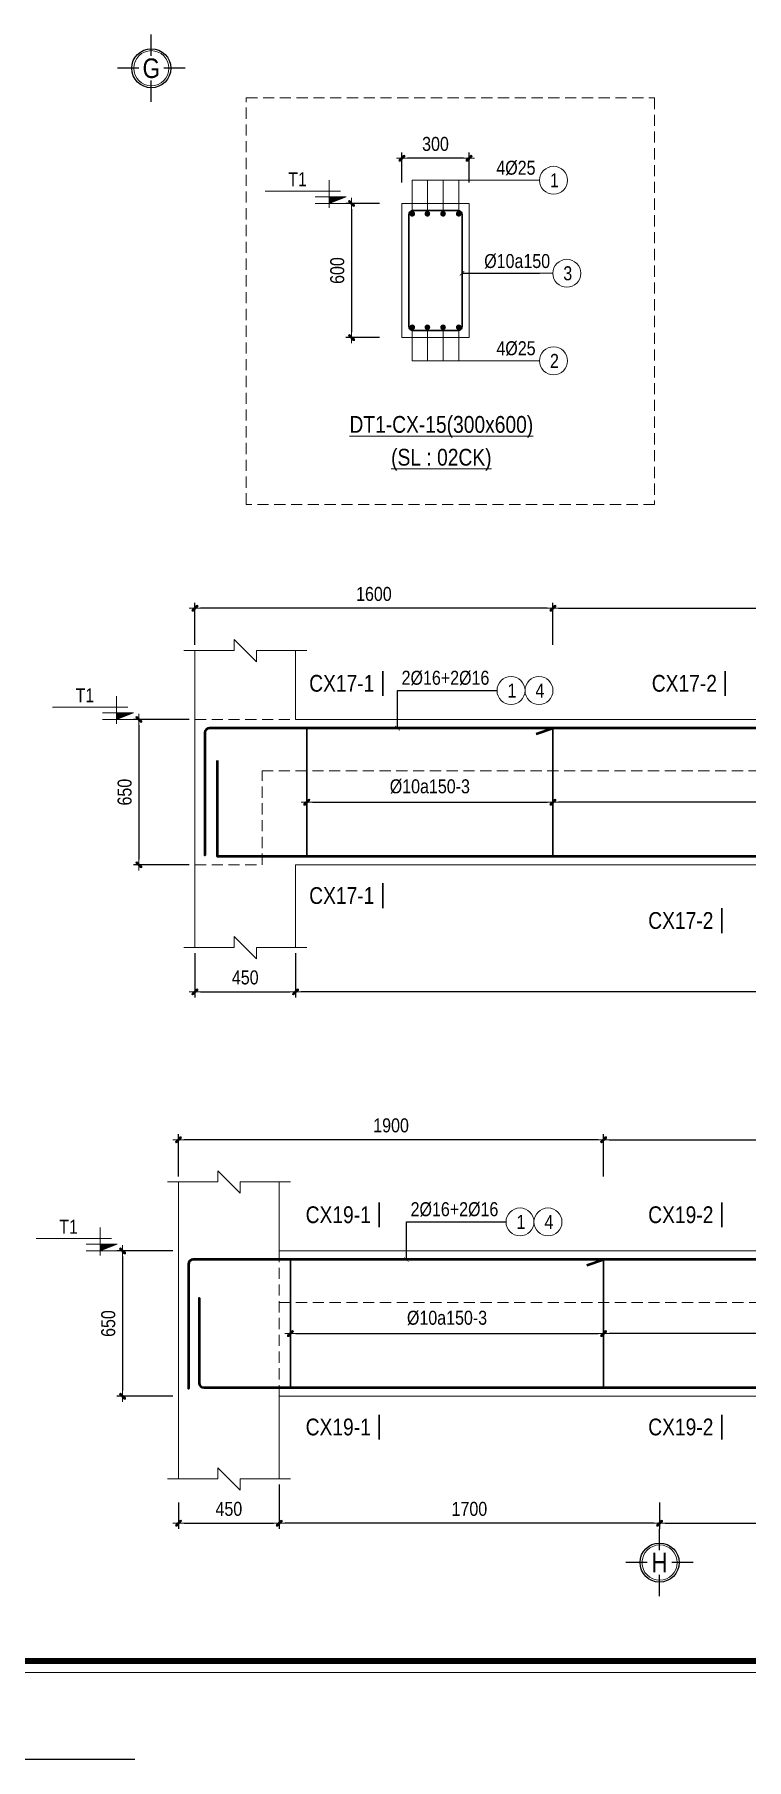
# Model space of a CAD drawing. Header units: millimetres. Extents: x 397144 to 8960116, y 345581 to 674207.
# Drawn here: x 4932441 to 4935623, y 602096 to 609812 of the extents above; entities that cross this region are included whole.
import ezdxf
from ezdxf.enums import TextEntityAlignment as Align
from ezdxf.xclip import XClip

# ---------------------------------------------------------------- set-up
doc = ezdxf.new("R2010")
doc.units = ezdxf.units.MM
doc.header["$XCLIPFRAME"] = 0
doc.header["$PDSIZE"] = -10
doc.linetypes.add('HIDDEN', pattern=[0.375, 0.25, -0.125])
doc.layers.get('0').update_dxf_attribs({"linetype": 'CONTINUOUS'})
doc.layers.get('Defpoints').update_dxf_attribs({"color": 12, "linetype": 'CONTINUOUS'})
for name, color, linetype, lineweight in [('2', 2, 'CONTINUOUS', 20), ('CDAI', 8, 'CONTINUOUS', 30), ('CTHEP', 2, 'CONTINUOUS', 50), ('DBAO', 3, 'CONTINUOUS', 20), ('DGIONG', 4, 'CONTINUOUS', 13), ('KTH', 150, 'CONTINUOUS', 5), ('Net khuat', 8, 'HIDDEN', 13), ('STICK', 1, 'CONTINUOUS', 9), ('TEXT', 7, 'CONTINUOUS', 15)]:
    doc.layers.add(name, color=color, linetype=linetype, lineweight=lineweight)
doc.layers.add('8', color=8, linetype='CONTINUOUS')
doc.layers.add('HATCH', color=7, linetype='CONTINUOUS', lineweight=5, true_color=0x2491ff)
doc.styles.add('HELVECONDENSE', font='VHELVCN_0.TTF')
doc.styles.add('Star-HelCon', font='VHELVCN_0.TTF')
doc.styles.add('TTP-HelCon', font='VHELVCN_0.TTF')
doc.styles.add('VNI-HELVE-CONDENSE', font='VHELVCN_0.TTF')
doc.dimstyles.new('kc-25', dxfattribs={"dimtxt": 62.5, "dimasz": 20, "dimexe": 20, "dimexo": 50, "dimgap": 25, "dimtad": 3, "dimdec": 0, "dimzin": 0, "dimdsep": 46, "dimtxsty": 'VNI-HELVE-CONDENSE', "dimblk": 'DIM', "dimcen": 2.5, "dimclrd": 256, "dimclre": 154, "dimclrt": 7, "dimaunit": 1, "dimadec": 0, "dimazin": 0, "dimtfac": 1, "dimtdec": 0, "dimtix": 1, "dimtmove": 0, "dimatfit": 3, "dimldrblk": 'DOT', "dimfxl": 1, "dimtolj": 1, "dimtzin": 0, "dimarcsym": 0})
doc.dimstyles.new('TTP-25', dxfattribs={"dimscale": 25, "dimtxt": 2.5, "dimasz": 1, "dimexe": 1, "dimexo": 1, "dimgap": 0.09, "dimtad": 0, "dimdec": 4, "dimrnd": 5, "dimzin": 9, "dimdsep": 46, "dimtxsty": 'TTP-HelCon', "dimblk": 'Stick1', "dimcen": 0.09, "dimdle": 1.5, "dimclrd": 256, "dimclre": 256, "dimclrt": 7, "dimadec": 0, "dimazin": 0, "dimtfac": 1, "dimtdec": 4, "dimtmove": 0, "dimatfit": 3, "dimldrblk": '_ArchTick1', "dimfxl": 1, "dimtvp": 1, "dimtolj": 1, "dimtzin": 0, "dimarcsym": 0})

# ---------------------------------------------------------------- blocks, each defined once
blk = doc.blocks.new('DIM')
h = blk.add_hatch(color=1)
h.paths.add_polyline_path([(0.49, 0.29, 1), (0.29, 0.49), (-0.19, 0), (0.19, 0)])
h.paths.add_polyline_path([(0.19, 0), (-0.19, 0), (-0.49, -0.29, 1), (-0.29, -0.49)])
at = {"color": 9}
for p, q in [((-0.19, 0), (-1.5, 0)), ((0.19, 0), (1.5, 0))]:
    blk.add_line(p, q, dxfattribs=at)
at = {"color": 1}
for p, q in [((-0.49, -0.29), (0.29, 0.49)), ((-0.29, -0.49), (0.49, 0.29)), ((-0.19, 0), (0.19, 0))]:
    blk.add_line(p, q, dxfattribs=at)
blk.add_arc((-0.39, -0.39), 0.138, 135, 315, dxfattribs=at)
blk = doc.blocks.new('Stick1')
at = {"layer": 'STICK'}
h = blk.add_hatch(color=256, dxfattribs=at)
edge = h.paths.add_edge_path()
edge.add_line((0.3, 0.5), (-0.5, -0.3))
edge.add_arc((-0.4, -0.4), 0.141, 135, 315)
edge.add_line((-0.3, -0.5), (0.5, 0.3))
edge.add_arc((0.4, 0.4), 0.141, 315, 495)
blk.add_line((1, 0), (-1, 0), dxfattribs=at)
blk.add_lwpolyline([(0.3, 0.5), (-0.5, -0.3, 1), (-0.3, -0.5), (0.5, 0.3, 1), (0.3, 0.5, 1)], format="xyb", dxfattribs=at)
blk = doc.blocks.new('*D570')
at = {"layer": 'Defpoints', "color": 0, "transparency": 16777216}
for p in [(4933584.7, 604058.5), (4934984.7, 604075), (4934984.7, 604001)]:
    blk.add_point(p, dxfattribs=at)
at = {"layer": 'KTH', "lineweight": -2, "transparency": 16777216}
for p, q in [((4933584.7, 604033.5), (4933584.7, 603976)), ((4934984.7, 604050), (4934984.7, 603976)), ((4933609.7, 604001), (4934959.7, 604001))]:
    blk.add_line(p, q, dxfattribs=at)
at = {"layer": 'KTH', "lineweight": -2, "transparency": 16777216, "xscale": 25, "yscale": 25, "zscale": 25, "rotation": 180}
blk.add_blockref('Stick1', (4933584.7, 604001), dxfattribs=at)
at = {"layer": 'KTH', "lineweight": -2, "transparency": 16777216, "xscale": 25, "yscale": 25, "zscale": 25}
blk.add_blockref('Stick1', (4934984.7, 604001), dxfattribs=at)
at = {"layer": 'KTH', "color": 7, "transparency": 16777216, "insert": (4934284.7, 604070.9), "char_height": 62.5, "attachment_point": 5, "style": 'TTP-HelCon'}
blk.add_mtext('\\A1;Þ10a150-3', dxfattribs=at)
blk = doc.blocks.new('_ArchTick1')
at = {"color": 0, "const_width": 3.81}
blk.add_lwpolyline([(-12.7, -12.7), (12.7, 12.7)], dxfattribs=at)
blk = doc.blocks.new('*D571')
at = {"layer": 'Defpoints', "color": 0, "transparency": 16777216}
for p in [(4934984.7, 604075), (4937809.7, 604071), (4934984.7, 604001)]:
    blk.add_point(p, dxfattribs=at)
at = {"layer": 'KTH', "lineweight": -2, "transparency": 16777216}
for p, q in [((4934984.7, 604050), (4934984.7, 603976)), ((4937809.7, 604046), (4937809.7, 603976)), ((4937784.7, 604001), (4935009.7, 604001))]:
    blk.add_line(p, q, dxfattribs=at)
at = {"layer": 'KTH', "lineweight": -2, "transparency": 16777216, "xscale": 25, "yscale": 25, "zscale": 25, "rotation": 180}
blk.add_blockref('Stick1', (4934984.7, 604001), dxfattribs=at)
at = {"layer": 'KTH', "lineweight": -2, "transparency": 16777216, "xscale": 25, "yscale": 25, "zscale": 25}
blk.add_blockref('Stick1', (4937809.7, 604001), dxfattribs=at)
at = {"layer": 'KTH', "color": 7, "transparency": 16777216, "insert": (4936397.2, 604070.9), "char_height": 62.5, "attachment_point": 5, "style": 'TTP-HelCon'}
blk.add_mtext('\\A1;Þ10a200-3', dxfattribs=at)
blk = doc.blocks.new('*D572')
at = {"layer": 'Defpoints', "color": 0, "transparency": 16777216}
for p in [(4933657.9, 606435.4), (4934757.9, 606451.9), (4934757.9, 606377.9)]:
    blk.add_point(p, dxfattribs=at)
at = {"layer": 'KTH', "lineweight": -2, "transparency": 16777216}
for p, q in [((4934757.9, 606426.9), (4934757.9, 606352.9)), ((4933657.9, 606410.4), (4933657.9, 606352.9)), ((4933682.9, 606377.9), (4934732.9, 606377.9))]:
    blk.add_line(p, q, dxfattribs=at)
at = {"layer": 'KTH', "lineweight": -2, "transparency": 16777216, "xscale": 25, "yscale": 25, "zscale": 25, "rotation": 180}
blk.add_blockref('Stick1', (4933657.9, 606377.9), dxfattribs=at)
at = {"layer": 'KTH', "lineweight": -2, "transparency": 16777216, "xscale": 25, "yscale": 25, "zscale": 25}
blk.add_blockref('Stick1', (4934757.9, 606377.9), dxfattribs=at)
at = {"layer": 'KTH', "color": 7, "transparency": 16777216, "insert": (4934207.9, 606447.8), "char_height": 62.5, "attachment_point": 5, "style": 'TTP-HelCon'}
blk.add_mtext('\\A1;Þ10a150-3', dxfattribs=at)
blk = doc.blocks.new('*D573')
at = {"layer": 'Defpoints', "color": 0, "transparency": 16777216}
for p in [(4934757.9, 606451.9), (4936932.9, 606447.9), (4934757.9, 606377.9)]:
    blk.add_point(p, dxfattribs=at)
at = {"layer": 'KTH', "lineweight": -2, "transparency": 16777216}
for p, q in [((4934757.9, 606426.9), (4934757.9, 606352.9)), ((4936907.9, 606377.9), (4934782.9, 606377.9)), ((4936932.9, 606422.9), (4936932.9, 606352.9))]:
    blk.add_line(p, q, dxfattribs=at)
at = {"layer": 'KTH', "lineweight": -2, "transparency": 16777216, "xscale": 25, "yscale": 25, "zscale": 25, "rotation": 180}
blk.add_blockref('Stick1', (4934757.9, 606377.9), dxfattribs=at)
at = {"layer": 'KTH', "lineweight": -2, "transparency": 16777216, "xscale": 25, "yscale": 25, "zscale": 25}
blk.add_blockref('Stick1', (4936932.9, 606377.9), dxfattribs=at)
at = {"layer": 'KTH', "color": 7, "transparency": 16777216, "insert": (4935845.4, 606447.8), "char_height": 62.5, "attachment_point": 5, "style": 'TTP-HelCon'}
blk.add_mtext('\\A1;Þ10a200-3', dxfattribs=at)
blk = doc.blocks.new('*D574')
at = {"layer": 'Defpoints', "color": 0, "transparency": 16777216}
for p in [(4933084.7, 604868.4), (4933084.7, 604679.4), (4934984.7, 604679.4)]:
    blk.add_point(p, dxfattribs=at)
at = {"layer": 'KTH', "lineweight": -2, "transparency": 16777216}
for p, q in [((4933084.7, 604704.4), (4933084.7, 604893.4)), ((4934984.7, 604704.4), (4934984.7, 604893.4)), ((4934959.7, 604868.4), (4933109.7, 604868.4))]:
    blk.add_line(p, q, dxfattribs=at)
at = {"layer": 'KTH', "lineweight": -2, "transparency": 16777216, "xscale": 25, "yscale": 25, "zscale": 25, "rotation": 180}
blk.add_blockref('Stick1', (4933084.7, 604868.4), dxfattribs=at)
at = {"layer": 'KTH', "lineweight": -2, "transparency": 16777216, "xscale": 25, "yscale": 25, "zscale": 25}
blk.add_blockref('Stick1', (4934984.7, 604868.4), dxfattribs=at)
at = {"layer": 'KTH', "color": 7, "transparency": 16777216, "insert": (4934034.7, 604932.2), "char_height": 62.5, "attachment_point": 5, "style": 'TTP-HelCon'}
blk.add_mtext('\\A1;1900', dxfattribs=at)
blk = doc.blocks.new('*D575')
at = {"layer": 'Defpoints', "color": 0, "transparency": 16777216}
for p in [(4933084.7, 604371), (4932834.7, 603721), (4933084.7, 603721)]:
    blk.add_point(p, dxfattribs=at)
at = {"layer": 'KTH', "lineweight": -2, "transparency": 16777216}
for p, q in [((4933059.7, 604371), (4932809.7, 604371)), ((4932834.7, 604346), (4932834.7, 603746)), ((4933059.7, 603721), (4932809.7, 603721))]:
    blk.add_line(p, q, dxfattribs=at)
at = {"layer": 'KTH', "lineweight": -2, "transparency": 16777216, "xscale": 25, "yscale": 25, "zscale": 25}
for p, rotation in [((4932834.7, 604371), 90), ((4932834.7, 603721), 270)]:
    blk.add_blockref('Stick1', p, dxfattribs=dict(at, rotation=rotation))
at = {"layer": 'KTH', "color": 7, "transparency": 16777216, "insert": (4932770.9, 604046), "char_height": 62.5, "attachment_point": 5, "rotation": 90, "style": 'TTP-HelCon'}
blk.add_mtext('\\A1;650', dxfattribs=at)
blk = doc.blocks.new('CODE')
at = {"layer": 'DBAO'}
for p, q in [((-62.5, -20), (-62.5, 105)), ((-62.5, 0), (-137.5, 30)), ((-137.5, 30), (0, 30)), ((-137.5, 0), (0, 0)), ((-112.5, 55), (223.6, 55))]:
    blk.add_line(p, q, dxfattribs=at)
at = {"layer": 'HATCH', "color": 1}
blk.add_solid([(-62.5, 0), (-137.5, 30), (-62.5, 30)], dxfattribs=at)
blk = doc.blocks.new('*D576')
at = {"layer": 'Defpoints', "color": 0, "transparency": 16777216}
for p in [(4933534.7, 603351), (4935234.7, 603271), (4933534.7, 603153)]:
    blk.add_point(p, dxfattribs=at)
at = {"layer": 'KTH', "lineweight": -2, "transparency": 16777216}
for p, q in [((4933534.7, 603326), (4933534.7, 603128)), ((4935234.7, 603246), (4935234.7, 603128)), ((4935209.7, 603153), (4933559.7, 603153))]:
    blk.add_line(p, q, dxfattribs=at)
at = {"layer": 'KTH', "lineweight": -2, "transparency": 16777216, "xscale": 25, "yscale": 25, "zscale": 25, "rotation": 180}
blk.add_blockref('Stick1', (4933534.7, 603153), dxfattribs=at)
at = {"layer": 'KTH', "lineweight": -2, "transparency": 16777216, "xscale": 25, "yscale": 25, "zscale": 25}
blk.add_blockref('Stick1', (4935234.7, 603153), dxfattribs=at)
at = {"layer": 'KTH', "color": 7, "transparency": 16777216, "insert": (4934384.7, 603216.9), "char_height": 62.5, "attachment_point": 5, "style": 'TTP-HelCon'}
blk.add_mtext('\\A1;1700', dxfattribs=at)
blk = doc.blocks.new('*D577')
at = {"layer": 'Defpoints', "color": 0, "transparency": 16777216}
for p in [(4933534.7, 603351), (4933084.7, 603271), (4933534.7, 603153)]:
    blk.add_point(p, dxfattribs=at)
at = {"layer": 'KTH', "lineweight": -2, "transparency": 16777216}
for p, q in [((4933534.7, 603326), (4933534.7, 603128)), ((4933084.7, 603246), (4933084.7, 603128)), ((4933109.7, 603153), (4933509.7, 603153))]:
    blk.add_line(p, q, dxfattribs=at)
at = {"layer": 'KTH', "lineweight": -2, "transparency": 16777216, "xscale": 25, "yscale": 25, "zscale": 25, "rotation": 180}
blk.add_blockref('Stick1', (4933084.7, 603153), dxfattribs=at)
at = {"layer": 'KTH', "lineweight": -2, "transparency": 16777216, "xscale": 25, "yscale": 25, "zscale": 25}
blk.add_blockref('Stick1', (4933534.7, 603153), dxfattribs=at)
at = {"layer": 'KTH', "color": 7, "transparency": 16777216, "insert": (4933309.7, 603216.9), "char_height": 62.5, "attachment_point": 5, "style": 'TTP-HelCon'}
blk.add_mtext('\\A1;450', dxfattribs=at)
blk = doc.blocks.new('*D578')
at = {"layer": 'Defpoints', "color": 0, "transparency": 16777216}
for p in [(4937809.7, 604868.4), (4934984.7, 604679.4), (4937809.7, 604679.4)]:
    blk.add_point(p, dxfattribs=at)
at = {"layer": 'KTH', "lineweight": -2, "transparency": 16777216}
for p, q in [((4934984.7, 604704.4), (4934984.7, 604893.4)), ((4937809.7, 604704.4), (4937809.7, 604893.4)), ((4935009.7, 604868.4), (4937784.7, 604868.4))]:
    blk.add_line(p, q, dxfattribs=at)
at = {"layer": 'KTH', "lineweight": -2, "transparency": 16777216, "xscale": 25, "yscale": 25, "zscale": 25, "rotation": 180}
blk.add_blockref('Stick1', (4934984.7, 604868.4), dxfattribs=at)
at = {"layer": 'KTH', "lineweight": -2, "transparency": 16777216, "xscale": 25, "yscale": 25, "zscale": 25}
blk.add_blockref('Stick1', (4937809.7, 604868.4), dxfattribs=at)
at = {"layer": 'KTH', "color": 7, "transparency": 16777216, "insert": (4936397.2, 604932.2), "char_height": 62.5, "attachment_point": 5, "style": 'TTP-HelCon'}
blk.add_mtext('\\A1;2825', dxfattribs=at)
blk = doc.blocks.new('*D579')
at = {"layer": 'Defpoints', "color": 0, "transparency": 16777216}
for p in [(4933157.9, 607245.3), (4933157.9, 607056.3), (4934757.9, 607056.3)]:
    blk.add_point(p, dxfattribs=at)
at = {"layer": 'KTH', "lineweight": -2, "transparency": 16777216}
for p, q in [((4933157.9, 607081.3), (4933157.9, 607270.3)), ((4934732.9, 607245.3), (4933182.9, 607245.3)), ((4934757.9, 607081.3), (4934757.9, 607270.3))]:
    blk.add_line(p, q, dxfattribs=at)
at = {"layer": 'KTH', "lineweight": -2, "transparency": 16777216, "xscale": 25, "yscale": 25, "zscale": 25, "rotation": 180}
blk.add_blockref('Stick1', (4933157.9, 607245.3), dxfattribs=at)
at = {"layer": 'KTH', "lineweight": -2, "transparency": 16777216, "xscale": 25, "yscale": 25, "zscale": 25}
blk.add_blockref('Stick1', (4934757.9, 607245.3), dxfattribs=at)
at = {"layer": 'KTH', "color": 7, "transparency": 16777216, "insert": (4933957.9, 607309.1), "char_height": 62.5, "attachment_point": 5, "style": 'TTP-HelCon'}
blk.add_mtext('\\A1;1600', dxfattribs=at)
blk = doc.blocks.new('*D580')
at = {"layer": 'Defpoints', "color": 0, "transparency": 16777216}
for p in [(4933157.9, 606747.9), (4932907.9, 606097.9), (4933157.9, 606097.9)]:
    blk.add_point(p, dxfattribs=at)
at = {"layer": 'KTH', "lineweight": -2, "transparency": 16777216}
for p, q in [((4933132.9, 606747.9), (4932882.9, 606747.9)), ((4932907.9, 606722.9), (4932907.9, 606122.9)), ((4933132.9, 606097.9), (4932882.9, 606097.9))]:
    blk.add_line(p, q, dxfattribs=at)
at = {"layer": 'KTH', "lineweight": -2, "transparency": 16777216, "xscale": 25, "yscale": 25, "zscale": 25}
for p, rotation in [((4932907.9, 606747.9), 90), ((4932907.9, 606097.9), 270)]:
    blk.add_blockref('Stick1', p, dxfattribs=dict(at, rotation=rotation))
at = {"layer": 'KTH', "color": 7, "transparency": 16777216, "insert": (4932844, 606422.9), "char_height": 62.5, "attachment_point": 5, "rotation": 90, "style": 'TTP-HelCon'}
blk.add_mtext('\\A1;650', dxfattribs=at)
blk = doc.blocks.new('*D581')
at = {"layer": 'Defpoints', "color": 0, "transparency": 16777216}
for p in [(4933607.9, 605727.9), (4938082.9, 605727.9), (4933607.9, 605529.9)]:
    blk.add_point(p, dxfattribs=at)
at = {"layer": 'KTH', "lineweight": -2, "transparency": 16777216}
for p, q in [((4933607.9, 605702.9), (4933607.9, 605504.9)), ((4938082.9, 605702.9), (4938082.9, 605504.9)), ((4938057.9, 605529.9), (4933632.9, 605529.9))]:
    blk.add_line(p, q, dxfattribs=at)
at = {"layer": 'KTH', "lineweight": -2, "transparency": 16777216, "xscale": 25, "yscale": 25, "zscale": 25, "rotation": 180}
blk.add_blockref('Stick1', (4933607.9, 605529.9), dxfattribs=at)
at = {"layer": 'KTH', "lineweight": -2, "transparency": 16777216, "xscale": 25, "yscale": 25, "zscale": 25}
blk.add_blockref('Stick1', (4938082.9, 605529.9), dxfattribs=at)
at = {"layer": 'KTH', "color": 7, "transparency": 16777216, "insert": (4935845.4, 605593.8), "char_height": 62.5, "attachment_point": 5, "style": 'TTP-HelCon'}
blk.add_mtext('\\A1;4475', dxfattribs=at)
blk = doc.blocks.new('*D582')
at = {"layer": 'Defpoints', "color": 0, "transparency": 16777216}
for p in [(4933157.9, 605727.9), (4933607.9, 605727.9), (4933607.9, 605529.9)]:
    blk.add_point(p, dxfattribs=at)
at = {"layer": 'KTH', "lineweight": -2, "transparency": 16777216}
for p, q in [((4933157.9, 605702.9), (4933157.9, 605504.9)), ((4933607.9, 605702.9), (4933607.9, 605504.9)), ((4933182.9, 605529.9), (4933582.9, 605529.9))]:
    blk.add_line(p, q, dxfattribs=at)
at = {"layer": 'KTH', "lineweight": -2, "transparency": 16777216, "xscale": 25, "yscale": 25, "zscale": 25, "rotation": 180}
blk.add_blockref('Stick1', (4933157.9, 605529.9), dxfattribs=at)
at = {"layer": 'KTH', "lineweight": -2, "transparency": 16777216, "xscale": 25, "yscale": 25, "zscale": 25}
blk.add_blockref('Stick1', (4933607.9, 605529.9), dxfattribs=at)
at = {"layer": 'KTH', "color": 7, "transparency": 16777216, "insert": (4933382.9, 605593.8), "char_height": 62.5, "attachment_point": 5, "style": 'TTP-HelCon'}
blk.add_mtext('\\A1;450', dxfattribs=at)
blk = doc.blocks.new('*D583')
at = {"layer": 'Defpoints', "color": 0, "transparency": 16777216}
for p in [(4936932.9, 607245.3), (4934757.9, 607056.3), (4936932.9, 607056.3)]:
    blk.add_point(p, dxfattribs=at)
at = {"layer": 'KTH', "lineweight": -2, "transparency": 16777216}
for p, q in [((4934757.9, 607081.3), (4934757.9, 607270.3)), ((4934782.9, 607245.3), (4936907.9, 607245.3)), ((4936932.9, 607081.3), (4936932.9, 607270.3))]:
    blk.add_line(p, q, dxfattribs=at)
at = {"layer": 'KTH', "lineweight": -2, "transparency": 16777216, "xscale": 25, "yscale": 25, "zscale": 25, "rotation": 180}
blk.add_blockref('Stick1', (4934757.9, 607245.3), dxfattribs=at)
at = {"layer": 'KTH', "lineweight": -2, "transparency": 16777216, "xscale": 25, "yscale": 25, "zscale": 25}
blk.add_blockref('Stick1', (4936932.9, 607245.3), dxfattribs=at)
at = {"layer": 'KTH', "color": 7, "transparency": 16777216, "insert": (4935845.4, 607309.1), "char_height": 62.5, "attachment_point": 5, "style": 'TTP-HelCon'}
blk.add_mtext('\\A1;2175', dxfattribs=at)
blk = doc.blocks.new('*D589')
at = {"layer": 'Defpoints', "color": 0, "transparency": 16777216}
for p in [(4939259.7, 603351), (4935234.7, 603271), (4939259.7, 603153)]:
    blk.add_point(p, dxfattribs=at)
at = {"layer": 'KTH', "lineweight": -2, "transparency": 16777216}
for p, q in [((4939259.7, 603326), (4939259.7, 603128)), ((4935234.7, 603246), (4935234.7, 603128)), ((4935259.7, 603153), (4939234.7, 603153))]:
    blk.add_line(p, q, dxfattribs=at)
at = {"layer": 'KTH', "lineweight": -2, "transparency": 16777216, "xscale": 25, "yscale": 25, "zscale": 25, "rotation": 180}
blk.add_blockref('Stick1', (4935234.7, 603153), dxfattribs=at)
at = {"layer": 'KTH', "lineweight": -2, "transparency": 16777216, "xscale": 25, "yscale": 25, "zscale": 25}
blk.add_blockref('Stick1', (4939259.7, 603153), dxfattribs=at)
at = {"layer": 'KTH', "color": 7, "transparency": 16777216, "insert": (4937247.2, 603216.9), "char_height": 62.5, "attachment_point": 5, "style": 'TTP-HelCon'}
blk.add_mtext('\\A1;4025', dxfattribs=at)
blk = doc.blocks.new('dau truc')
blk.add_circle((0, 0), 180)
at = {"layer": '8'}
for p, q in [((0, 127), (0, 345)), ((-127, 0), (-345, 0)), ((345, 0), (127, 0)), ((0, -345), (0, -127))]:
    blk.add_line(p, q, dxfattribs=at)
blk.add_circle((0, 0), 200, dxfattribs=at)
at = {"layer": 'TEXT', "style": 'HELVECONDENSE'}
blk.add_attdef('A', text='', height=233, dxfattribs=at).set_placement((0, 0), align=Align.MIDDLE)
blk = doc.blocks.new('CHG_XX_Khung ten')
blk.add_lwpolyline([(15, 579), (826, 579), (826, 15), (15, 15)], close=True)
at = {"color": 4, "linetype": 'Continuous', "const_width": 1}
blk.add_lwpolyline([(17, 577), (824, 577), (824, 17), (17, 17)], close=True, dxfattribs=at)
at = {"layer": 'Defpoints', "color": 1, "ltscale": 2}
blk.add_lwpolyline([(40.06, 0), (0, 0), (0, 40)], dxfattribs=at)
blk = doc.blocks.new('MC')
at = {"layer": 'CTHEP', "const_width": 10}
blk.add_lwpolyline([(0, 150), (0, 0)], dxfattribs=at)
at = {"layer": 'TEXT', "style": 'TTP-HelCon'}
blk.add_attdef('A', text='', height=100, dxfattribs=at).set_placement((-50, 26), align=Align.RIGHT)
blk = doc.blocks.new('CX26')
at = {"layer": 'CTHEP'}
blk.add_line((5058990.32788, 546786.46273), (5097842.02123, 546786.41461), dxfattribs=at)
for points in [[(5098025.38601, 546467.2151), (5098025.38601, 547095.40231), (5058836.60282, 547095.46705), (5058836.60282, 546469.20456)], [(5058871.81958, 546849.86797), (5058871.81958, 546473.47789), (5058871.81958, 546473.47789), (5059405.47064, 546473.45484), (5065606.60282, 546473.42655), (5066180.64833, 546473.42466), (5097991.31059, 546473.40252), (5097991.31059, 546996.27803)]]:
    blk.add_lwpolyline(points, dxfattribs=at)
at = {"layer": 'DBAO'}
blk.add_lwpolyline([(5090956.60421, 546434.3673), (5098055.38602, 546434.35991), (5098055.38602, 547134.35662), (5065754.50907, 547134.40146)], dxfattribs=at)
at = {"layer": 'Net khuat', "ltscale": 200}
blk.add_lwpolyline([(5058806.60282, 546904.47786), (5098055.38602, 546904.47786)], dxfattribs=at)
blk = doc.blocks.new('*D8520')
at = {"layer": 'Defpoints', "color": 0, "ltscale": 500, "transparency": 16777216}
for p in [(4934083.2, 609258.1), (4934083.2, 609124.8), (4934383.2, 609124.8)]:
    blk.add_point(p, dxfattribs=at)
at = {"layer": 'KTH', "lineweight": -2, "ltscale": 500, "transparency": 16777216}
for p, q in [((4934083.2, 609149.8), (4934083.2, 609283.1)), ((4934383.2, 609149.8), (4934383.2, 609283.1)), ((4934358.2, 609258.1), (4934108.2, 609258.1))]:
    blk.add_line(p, q, dxfattribs=at)
at = {"layer": 'KTH', "lineweight": -2, "ltscale": 500, "transparency": 16777216, "xscale": 25, "yscale": 25, "zscale": 25, "rotation": 180}
blk.add_blockref('Stick1', (4934083.2, 609258.1), dxfattribs=at)
at = {"layer": 'KTH', "lineweight": -2, "ltscale": 500, "transparency": 16777216, "xscale": 25, "yscale": 25, "zscale": 25}
blk.add_blockref('Stick1', (4934383.2, 609258.1), dxfattribs=at)
at = {"layer": 'KTH', "color": 7, "ltscale": 500, "transparency": 16777216, "insert": (4934233.2, 609321.9), "char_height": 62.5, "attachment_point": 5, "style": 'TTP-HelCon'}
blk.add_mtext('\\A1;300', dxfattribs=at)
blk = doc.blocks.new('*D8521')
at = {"layer": 'Defpoints', "color": 0, "ltscale": 500, "transparency": 16777216}
for p in [(4934008.1, 609055.8), (4933858.2, 608455.8), (4934008.1, 608455.8)]:
    blk.add_point(p, dxfattribs=at)
at = {"layer": 'KTH', "lineweight": -2, "ltscale": 500, "transparency": 16777216}
for p, q in [((4933983.1, 609055.8), (4933833.2, 609055.8)), ((4933858.2, 609030.8), (4933858.2, 608480.8)), ((4933983.1, 608455.8), (4933833.2, 608455.8))]:
    blk.add_line(p, q, dxfattribs=at)
at = {"layer": 'KTH', "lineweight": -2, "ltscale": 500, "transparency": 16777216, "xscale": 25, "yscale": 25, "zscale": 25}
for p, rotation in [((4933858.2, 609055.8), 90), ((4933858.2, 608455.8), 270)]:
    blk.add_blockref('Stick1', p, dxfattribs=dict(at, rotation=rotation))
at = {"layer": 'KTH', "color": 7, "ltscale": 500, "transparency": 16777216, "insert": (4933794.4, 608755.8), "char_height": 62.5, "attachment_point": 5, "rotation": 90, "style": 'TTP-HelCon'}
blk.add_mtext('\\A1;600', dxfattribs=at)

msp = doc.modelspace()

# ---------------------------------------------------------------- linework, layer by layer
at = {"layer": 'CDAI', "ltscale": 52.5}
for p, q in [((4933657.87674, 606712.92054), (4933657.87674, 606132.92054)), ((4934757.87674, 606712.92054), (4934757.87674, 606132.92054)), ((4933584.73176, 604336.00344), (4933584.73176, 603756.00344)), ((4934984.73176, 604336.00344), (4934984.73176, 603756.00344))]:
    msp.add_line(p, q, dxfattribs=at)
at = {"layer": 'CTHEP'}
for p, q in [((4934682.87674, 606683.92054), (4934757.87674, 606708.92054)), ((4934909.73176, 604307.00344), (4934984.73176, 604332.00344))]:
    msp.add_line(p, q, dxfattribs=at)
for points in [[(4944857.87674, 606137.18032), (4944857.87674, 606137.18032), (4944857.87674, 606688.92054, 0.4142135624), (4944837.87674, 606708.92054), (4933222.87674, 606708.92054, 0.414213562), (4933202.87674, 606688.92054), (4933202.87674, 606140.52539), (4933202.87674, 606140.52539)], [(4945834.73212, 603759.95145), (4945834.73212, 603759.95145), (4945834.73212, 604312.00344, 0.4142135624), (4945814.73212, 604332.00344), (4933149.73176, 604332.00344, 0.414213562), (4933129.73176, 604312.00344), (4933129.73176, 603755.87143), (4933129.73176, 603755.87143)], [(4933177.37712, 604159.28091), (4933177.37712, 604159.28091), (4933177.37712, 603780.00344, 0.414213562), (4933197.37712, 603760.00344), (4945784.73212, 603760.00344), (4945784.73212, 604137.73035)]]:
    msp.add_lwpolyline(points, format="xyb", dxfattribs=at)
msp.add_lwpolyline([(4933257.87674, 606564.95469), (4933257.87674, 606136.92054), (4944807.87674, 606136.92054), (4944807.87674, 606603.63208)], dxfattribs=at)
at = {"layer": 'DBAO'}
for points in [[(4933157.87674, 607056.31489), (4933157.87674, 606747.92054), (4933157.87674, 606747.92054), (4933157.87674, 606097.92054), (4933157.87674, 606097.92054), (4933157.87674, 605727.92054)], [(4933607.87674, 607056.31489), (4933607.87674, 606747.92054), (4938082.87674, 606747.92054)], [(4933607.87674, 605727.92054), (4933607.87674, 606097.92054), (4938082.87674, 606097.92054)], [(4933084.73176, 604679.39778), (4933084.73176, 604371.00344), (4933084.73176, 604371.00344), (4933084.73176, 603721.00344), (4933084.73176, 603721.00344), (4933084.73176, 603351.00344)], [(4933534.73176, 604679.39778), (4933534.73176, 604371.00344), (4939259.73212, 604371.00344)], [(4933534.73176, 603351.00344), (4933534.73176, 603721.00344), (4939259.73212, 603721.00344)]]:
    msp.add_lwpolyline(points, dxfattribs=at)
at = {"layer": 'DGIONG'}
for points in [[(4933107.87674, 607056.31489), (4933332.87674, 607056.31489), (4933332.87674, 607106.31489), (4933432.87674, 607006.31489), (4933432.87674, 607056.31489), (4933657.87674, 607056.31489)], [(4933107.87674, 605727.92054), (4933332.87674, 605727.92054), (4933332.87674, 605777.92054), (4933432.87674, 605677.92054), (4933432.87674, 605727.92054), (4933657.87674, 605727.92054)], [(4933034.73176, 604679.39778), (4933259.73176, 604679.39778), (4933259.73176, 604729.39778), (4933359.73176, 604629.39778), (4933359.73176, 604679.39778), (4933584.73176, 604679.39778)], [(4933034.73176, 603351.00344), (4933259.73176, 603351.00344), (4933259.73176, 603401.00344), (4933359.73176, 603301.00344), (4933359.73176, 603351.00344), (4933584.73176, 603351.00344)]]:
    msp.add_lwpolyline(points, dxfattribs=at)
for centre in [(4934570.82859, 606877.42965), (4934695.82859, 606877.42965), (4934610.93543, 604500.51255), (4934735.93543, 604500.51255)]:
    msp.add_circle(centre, 62.5, dxfattribs=at)
at = {"layer": 'Net khuat', "ltscale": 200}
for p, q in [((4933157.87674, 606747.92054), (4933607.87674, 606747.92054)), ((4933534.73176, 603721.00344), (4933534.73176, 604371.00344)), ((4933534.73176, 604141.00344), (4945434.73212, 604141.00344))]:
    msp.add_line(p, q, dxfattribs=at)
msp.add_lwpolyline([(4933157.87674, 606397.92054), (4933157.87674, 606097.92054), (4933457.87674, 606097.92054), (4933457.87674, 606517.92054), (4944457.87674, 606517.92054)], dxfattribs=at)

# ---------------------------------------------------------------- block references
at = {"layer": '2', "ltscale": 300}
ref = msp.add_blockref('dau truc', (4932963.01088, 609660.72688), dxfattribs=dict(at, xscale=0.4367131292819977, yscale=0.4367131292819977, zscale=0.4367131292819977))
ref.add_attrib('A', 'G', dxfattribs={"layer": 'TEXT', "height": 87.5, "style": 'HELVECONDENSE'}).set_placement((4932963.01088, 609660.72688), align=Align.MIDDLE)
ref = msp.add_blockref('dau truc', (4935234.73196, 602977.16103), dxfattribs=dict(at, xscale=0.4367131292819977, yscale=0.4367131292819977, zscale=0.4367131292819977))
ref.add_attrib('A', 'H', dxfattribs={"layer": 'TEXT', "height": 87.5, "style": 'HELVECONDENSE'}).set_placement((4935234.73196, 602977.16103), align=Align.MIDDLE)
at = {"layer": 'DBAO'}
ref = msp.add_blockref('CX26', (-135878.29327, 58168.15446), dxfattribs=at)
XClip(ref).set_block_clipping_path([(5090171.0336859869, 545477.3242874676), (5098160.3624165934, 547795.0708696508)])
at = {"layer": 'KTH', "linetype": 'Continuous', "xscale": -1}
for p in [(4932745.37674, 606747.92054), (4932672.23176, 604371.00344)]:
    msp.add_blockref('CODE', p, dxfattribs=at)

# ---------------------------------------------------------------- texts
at = {"layer": 'TEXT', "style": 'TTP-HelCon'}
for p in [(4934081.82656, 606903.2826), (4934121.93341, 604526.36549)]:
    msp.add_text('2Þ16+2Þ16', height=62.5, dxfattribs=at).set_placement(p)
at = {"layer": 'TEXT', "style": 'Star-HelCon'}
for s, p in [('1', (4934574.99525, 606877.42965)), ('4', (4934699.99525, 606877.42965)), ('1', (4934615.1021, 604500.51255)), ('4', (4934740.1021, 604500.51255))]:
    msp.add_text(s, height=62.5, dxfattribs=at).set_placement(p, align=Align.MIDDLE)
at = {"layer": 'TEXT', "style": 'TTP-HelCon'}
for p in [(4932787.64341, 606824.91554), (4932714.49843, 604447.99843)]:
    msp.add_text('T1    ', height=62.5, dxfattribs=at).set_placement(p, align=Align.RIGHT)

# ---------------------------------------------------------------- dimensions: what is measured, and where the dimension line sits
at = {"layer": 'KTH'}
for base, p1, p2, picture, middle in [((4933157.87674, 607245.31489), (4934757.87674, 607056.31489), (4933157.87674, 607056.31489), '*D579', (4933957.87674, 607309.14822)), ((4933607.87674, 605529.94268), (4938082.87674, 605727.92054), (4933607.87674, 605727.92054), '*D581', (4935845.37674, 605593.77601)), ((4933084.73176, 604868.39778), (4934984.73176, 604679.39778), (4933084.73176, 604679.39778), '*D574', (4934034.73176, 604932.23111)), ((4933534.73176, 603153.02557), (4935234.73196, 603271.02557), (4933534.73176, 603351.00344), '*D576', (4934384.73186, 603216.8589))]:
    dim = msp.add_linear_dim(base=base, p1=p1, p2=p2, dimstyle='TTP-25', override={"dimtmove": 1}, dxfattribs=at)
    dim.commit()
    dim.dimension.update_dxf_attribs({"geometry": picture, "text_midpoint": middle})
for base, p1, p2, angle, picture, middle in [((4936932.87674, 607245.31489), (4934757.87674, 607056.31489), (4936932.87674, 607056.31489), 180, '*D583', (4935845.37674, 607309.14822)), ((4932907.87674, 606097.92054), (4933157.87674, 606747.92054), (4933157.87674, 606097.92054), 270, '*D580', (4932844.04341, 606422.92054)), ((4933607.87674, 605529.94268), (4933157.87674, 605727.92054), (4933607.87674, 605727.92054), 180, '*D582', (4933382.87674, 605593.77601)), ((4937809.73212, 604868.39778), (4934984.73176, 604679.39778), (4937809.73212, 604679.39778), 180, '*D578', (4936397.23194, 604932.23111)), ((4932834.73176, 603721.00344), (4933084.73176, 604371.00344), (4933084.73176, 603721.00344), 270, '*D575', (4932770.89843, 604046.00344)), ((4933534.73176, 603153.02557), (4933084.73176, 603271.02557), (4933534.73176, 603351.00344), 180, '*D577', (4933309.73176, 603216.8589)), ((4939259.73212, 603153.02557), (4935234.73196, 603271.02557), (4939259.73212, 603351.00344), 180, '*D589', (4937247.23204, 603216.8589))]:
    dim = msp.add_linear_dim(base=base, p1=p1, p2=p2, angle=angle, dimstyle='TTP-25', override={"dimtmove": 1}, dxfattribs=at)
    dim.commit()
    dim.dimension.update_dxf_attribs({"geometry": picture, "text_midpoint": middle})
for base, p1, p2, picture, middle in [((4934757.87674, 606377.90736), (4933657.87674, 606435.38071), (4934757.87674, 606451.90737), '*D572', (4934207.87674, 606447.82403)), ((4934984.73176, 604000.99026), (4933584.73176, 604058.46361), (4934984.73176, 604074.99027), '*D570', (4934284.73176, 604070.90692))]:
    dim = msp.add_linear_dim(base=base, p1=p1, p2=p2, text='Þ10a150-3', dimstyle='TTP-25', override={"dimtmove": 1}, dxfattribs=at)
    dim.commit()
    dim.dimension.update_dxf_attribs({"geometry": picture, "text_midpoint": middle})
for base, p1, p2, picture, middle in [((4934757.87674, 606377.90736), (4936932.87674, 606447.92054), (4934757.87674, 606451.90737), '*D573', (4935845.37674, 606447.82403)), ((4934984.73176, 604000.99026), (4937809.73212, 604071.00344), (4934984.73176, 604074.99027), '*D571', (4936397.23194, 604070.90692))]:
    dim = msp.add_linear_dim(base=base, p1=p1, p2=p2, angle=180, text='Þ10a200-3', dimstyle='TTP-25', override={"dimtmove": 1}, dxfattribs=at)
    dim.commit()
    dim.dimension.update_dxf_attribs({"geometry": picture, "text_midpoint": middle})

# ---------------------------------------------------------------- leaders
at = {"layer": 'DGIONG'}
for points in [[(4934063.3148, 606708.92054), (4934063.31453, 606877.42965), (4934508.32859, 606877.42965)], [(4934103.42164, 604332.00344), (4934103.42138, 604500.51255), (4934548.43543, 604500.51255)]]:
    msp.add_leader(points, dimstyle='kc-25', override={"dimtad": 0, "dimldrblk": 'ArchTick', "dimfxl": 100, "dimarcsym": 1}, dxfattribs=at)

# ---------------------------------------------------------------- next in the draw order: block references
at = {"layer": 'KTH', "ltscale": 0.8, "xscale": 25.92478421702978, "yscale": 25.92478421702978, "zscale": 25.92478421702978}
msp.add_blockref('CHG_XX_Khung ten', (4931850.59969, 602096.26671), dxfattribs=at)

# ---------------------------------------------------------------- next in the draw order: linework, layer by layer
at = {"layer": 'CDAI'}
msp.add_lwpolyline([(4934133.22827, 609024.55476), (4934333.22827, 609024.55476, -0.4142135624), (4934351.97827, 609005.80476), (4934351.97827, 608505.80476, -0.4142135624), (4934333.22827, 608487.05476), (4934133.22827, 608487.05476, -0.4142135624), (4934114.47827, 608505.80476), (4934114.47827, 609005.80476, -0.4142135624)], format="xyb", close=True, dxfattribs=at)
at = {"layer": 'CTHEP', "const_width": 12.5}
for points in [[(4934123.22827, 609009.55476, 1), (4934135.72827, 609009.55476, 1)], [(4934190.72827, 609009.55476, 1), (4934203.22827, 609009.55476, 1)], [(4934260.72827, 609009.55476, 1), (4934273.22827, 609009.55476, 1)], [(4934330.72827, 609009.55476, 1), (4934343.22827, 609009.55476, 1)], [(4934123.22827, 608502.05476, 1), (4934135.72827, 608502.05476, 1)], [(4934190.72827, 608502.05476, 1), (4934203.22827, 608502.05476, 1)], [(4934260.72827, 608502.05476, 1), (4934273.22827, 608502.05476, 1)], [(4934330.72827, 608502.05476, 1), (4934343.22827, 608502.05476, 1)]]:
    msp.add_lwpolyline(points, format="xyb", close=True, dxfattribs=at)
at = {"layer": 'DBAO', "flags": 128}
for points in [[(4934383.22827, 609055.80476), (4934383.22827, 608455.80476), (4934083.22827, 608455.80476), (4934083.22827, 609055.80476)], [(4934083.22827, 609055.80476), (4934383.22827, 609055.80476)]]:
    msp.add_lwpolyline(points, dxfattribs=at)
at = {"layer": 'DGIONG'}
for p, q in [((4934129.47827, 609009.55476), (4934129.47827, 609159.55476)), ((4934129.47827, 609159.55476), (4934698.22827, 609159.55476)), ((4934196.97827, 609009.55476), (4934196.97827, 609159.55476)), ((4934266.97827, 609009.55476), (4934266.97827, 609159.55476)), ((4934336.97827, 609009.55476), (4934336.97827, 609159.55476)), ((4934351.97827, 608743.64344), (4934757.72827, 608743.64344)), ((4934129.47827, 608352.05476), (4934129.47827, 608502.05476)), ((4934196.97827, 608352.05476), (4934196.97827, 608502.05476)), ((4934266.97827, 608352.05476), (4934266.97827, 608502.05476)), ((4934336.97827, 608352.05476), (4934336.97827, 608502.05476)), ((4934129.47827, 608352.05476), (4934698.22827, 608352.05476))]:
    msp.add_line(p, q, dxfattribs=at)
for centre in [(4934760.72827, 609159.55476), (4934820.22827, 608743.64344), (4934760.72827, 608352.05476)]:
    msp.add_circle(centre, 62.5, dxfattribs=at)
at = {"layer": 'Net khuat', "ltscale": 200}
msp.add_lwpolyline([(4933387.335, 609527.86667), (4935212.42529, 609527.86667), (4935212.42529, 607709.57452), (4933387.335, 607709.57452)], close=True, dxfattribs=at)

# ---------------------------------------------------------------- next in the draw order: block references
at = {"xscale": 0.75, "yscale": 0.75, "zscale": 0.75}
for p, values in [((4933997.47534, 606852.73266), {'A': 'CX17-1'}), ((4935528.6435, 606852.73266), {'A': 'CX17-2'}), ((4933997.47534, 605903.41545), {'A': 'CX17-1'}), ((4935512.80865, 605791.79091), {'A': 'CX17-2'}), ((4933981.6405, 604475.81555), {'A': 'CX19-1'}), ((4935512.80865, 604475.81555), {'A': 'CX19-2'}), ((4933981.6405, 603526.49834), {'A': 'CX19-1'}), ((4935512.80865, 603526.49834), {'A': 'CX19-2'})]:
    msp.add_blockref('MC', p, dxfattribs=at).add_auto_attribs(values)
at = {"layer": 'KTH', "linetype": 'Continuous', "xscale": -1}
msp.add_blockref('CODE', (4933695.74171, 609055.80476), dxfattribs=at)

# ---------------------------------------------------------------- next in the draw order: texts
at = {"layer": 'TEXT', "style": 'TTP-HelCon'}
for s, height, p in [('4Þ25', 62.5, (4934592.72827, 609184.55476)), ('Þ10a150', 62.5, (4934598.22827, 608767.14344)), ('4Þ25', 62.5, (4934592.99361, 608377.05476)), ('%%UDT1-CX-15(300x600)', 75, (4934259.35424, 608030.23323)), ('%%U(SL : 02CK)', 75, (4934259.35424, 607883.33864))]:
    msp.add_text(s, height=height, dxfattribs=at).set_placement(p, align=Align.CENTER)
msp.add_text('T1    ', height=62.5, dxfattribs=at).set_placement((4933738.00838, 609132.79976), align=Align.RIGHT)
at = {"layer": 'TEXT', "style": 'Star-HelCon'}
for s, p in [('1', (4934764.89494, 609159.55476)), ('3', (4934824.39494, 608743.64344)), ('2', (4934764.89494, 608352.05476))]:
    msp.add_text(s, height=62.5, dxfattribs=at).set_placement(p, align=Align.MIDDLE)

# ---------------------------------------------------------------- next in the draw order: dimensions: what is measured, and where the dimension line sits
at = {"layer": 'KTH', "ltscale": 500}
dim = msp.add_linear_dim(base=(4934083.22827, 609258.05476), p1=(4934383.22827, 609124.81671), p2=(4934083.22827, 609124.81671), dimstyle='TTP-25', override={"dimtxsty": 'TTP-HelCon'}, dxfattribs=at)
dim.commit()
dim.dimension.update_dxf_attribs({"geometry": '*D8520', "text_midpoint": (4934233.22827, 609321.8881)})
dim = msp.add_linear_dim(base=(4933858.24171, 608455.80476), p1=(4934008.07453, 609055.80476), p2=(4934008.07453, 608455.80476), angle=90, dimstyle='TTP-25', override={"dimtxsty": 'TTP-HelCon'}, dxfattribs=at)
dim.commit()
dim.dimension.update_dxf_attribs({"geometry": '*D8521', "text_midpoint": (4933794.40838, 608755.80476)})

# ---------------------------------------------------------------- next in the draw order: leaders
at = {"layer": 'DGIONG'}
msp.add_leader([(4934351.97827, 608743.64344), (4934697.90872, 608743.64344)], dimstyle='kc-25', override={"dimtad": 0, "dimldrblk": 'ArchTick', "dimfxl": 100, "dimarcsym": 1}, dxfattribs=at)

doc.saveas('drawing.dxf')
